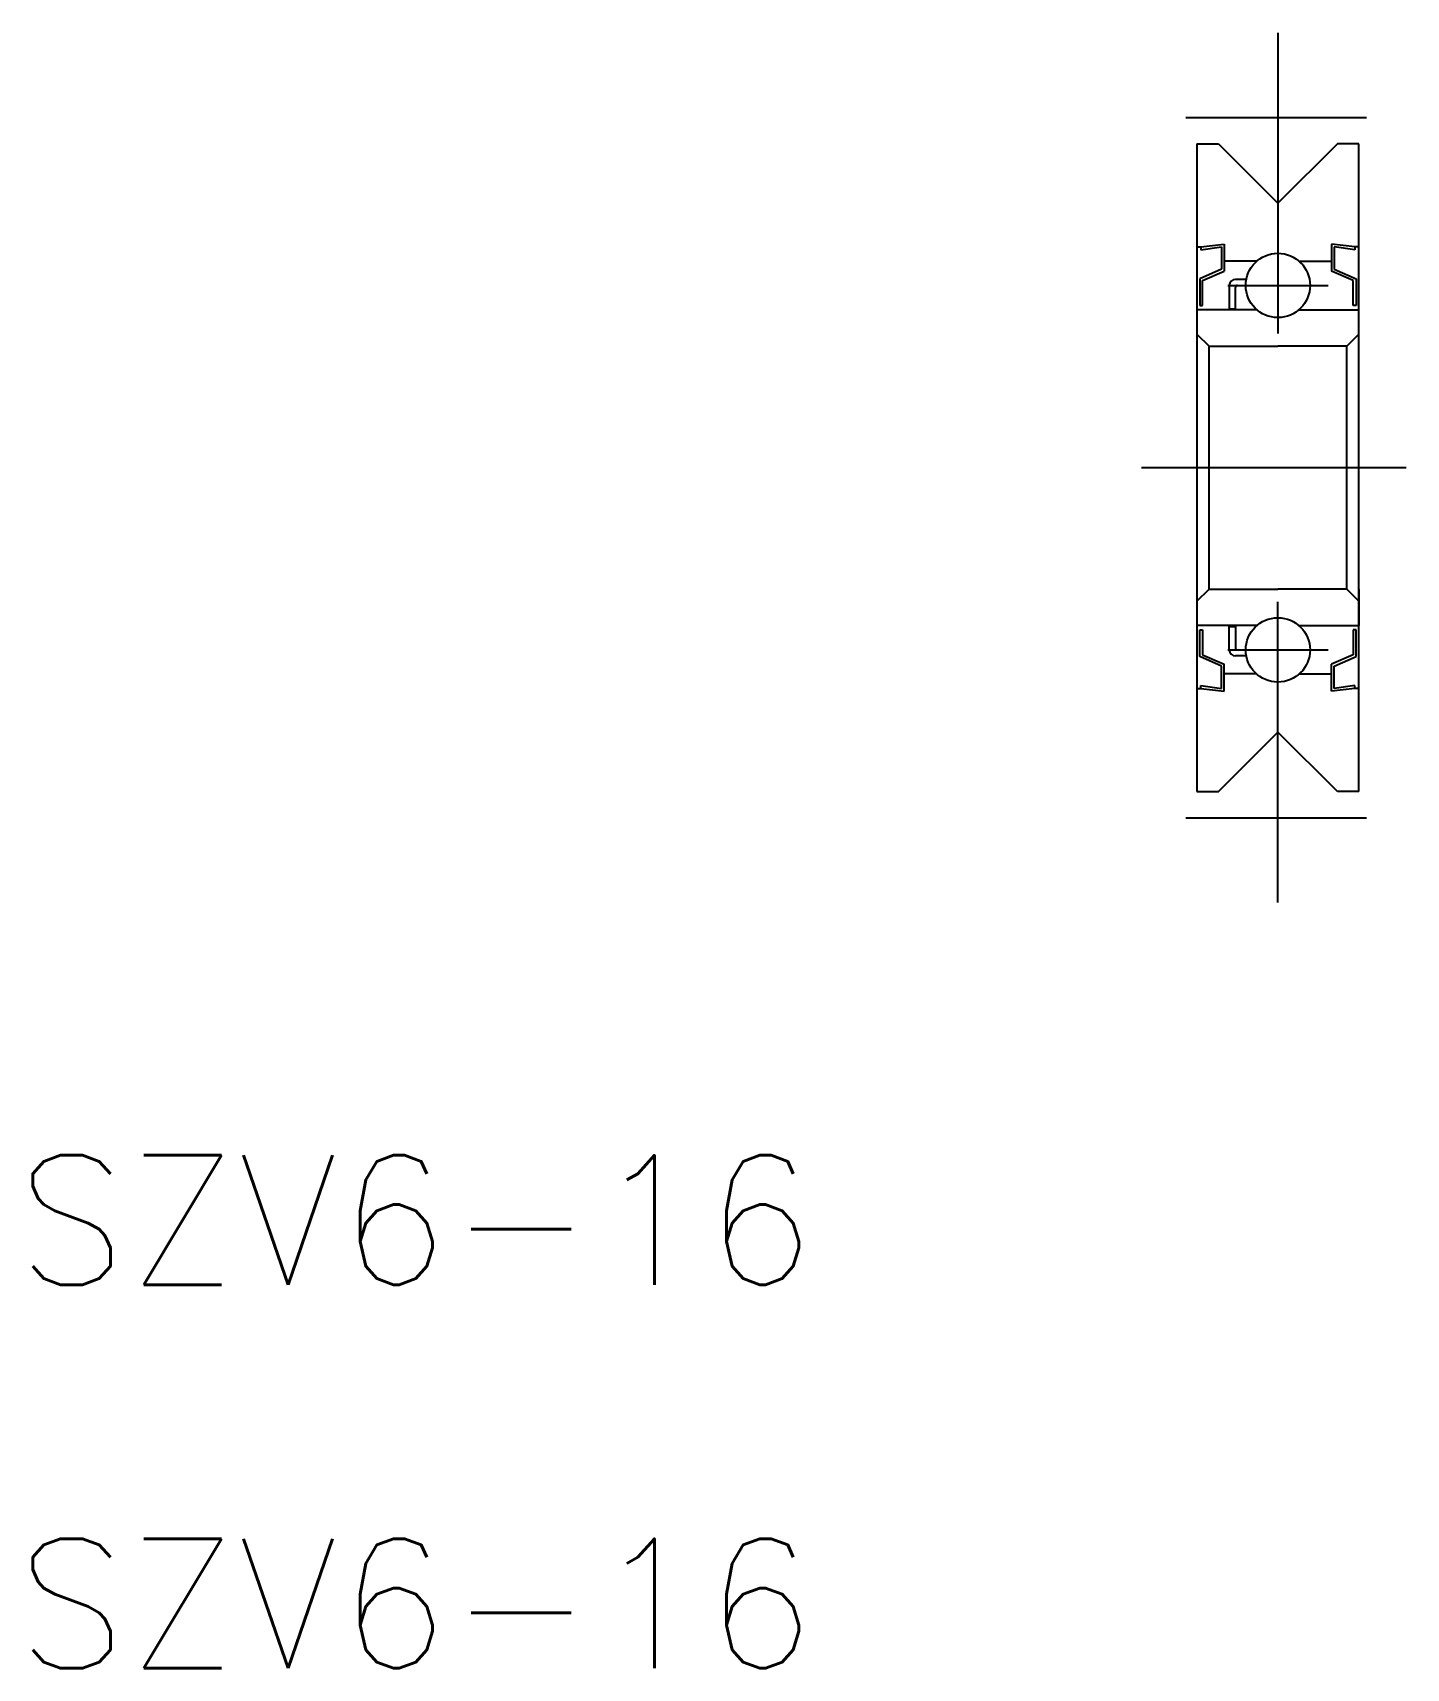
# Model space of a CAD drawing. Extents: x 101.3 to 135.3, y 139 to 179.3.
import ezdxf

# ---------------------------------------------------------------- set-up
doc = ezdxf.new("R2010")
doc.units = 0
doc.linetypes.add('CENTER', pattern=[17.5, 13, -1.5, 1.5, -1.5])
doc.layers.get('0').update_dxf_attribs({"linetype": 'CONTINUOUS'})
doc.layers.add('CENTER', color=1, linetype='CENTER')
doc.styles.get("Standard").update_dxf_attribs({"font": 'txt.shx', "bigfont": '@extfont2.shx'})

msp = doc.modelspace()

# ---------------------------------------------------------------- linework, layer by layer
at = {"color": 7, "linetype": 'CONTINUOUS'}
for p, q in [((130.103, 176.604), (130.632, 176.604)), ((130.103, 176.604), (130.103, 160.604)), ((130.632, 176.604), (132.103, 175.133)), ((133.575, 176.604), (132.103, 175.133)), ((134.103, 176.604), (133.575, 176.604)), ((134.103, 160.604), (134.103, 176.604)), ((130.203, 174.054), (130.778, 174.125)), ((130.778, 174.125), (130.778, 173.459)), ((134.003, 174.054), (133.428, 174.125)), ((133.428, 174.125), (133.428, 173.459)), ((130.103, 174.054), (130.203, 174.054)), ((130.203, 174.054), (130.203, 173.981)), ((130.203, 173.981), (130.713, 174.054)), ((130.713, 174.054), (130.713, 173.507)), ((131.574, 173.699), (130.778, 173.699)), ((132.632, 173.699), (133.428, 173.699)), ((134.003, 173.981), (133.493, 174.054)), ((133.493, 174.054), (133.493, 173.507)), ((134.103, 174.054), (134.003, 174.054)), ((134.003, 174.054), (134.003, 173.981)), ((130.713, 173.507), (130.173, 173.269)), ((130.173, 173.269), (130.173, 172.609)), ((130.243, 173.224), (130.778, 173.459)), ((133.963, 173.224), (133.428, 173.459)), ((133.493, 173.507), (134.033, 173.269)), ((134.033, 173.269), (134.033, 172.609)), ((130.243, 172.609), (130.243, 173.224)), ((130.903, 173.104), (130.903, 172.524)), ((131.324, 173.254), (131.053, 173.254)), ((131.053, 172.524), (131.053, 173.054)), ((131.103, 173.104), (131.309, 173.104)), ((133.963, 172.609), (133.963, 173.224)), ((131.572, 172.504), (130.103, 172.504)), ((130.173, 172.609), (130.243, 172.609)), ((130.903, 172.524), (131.053, 172.524)), ((132.607, 172.504), (134.103, 172.504)), ((134.033, 172.609), (133.963, 172.609)), ((134.103, 171.604), (134.103, 172.504)), ((130.103, 171.904), (130.403, 171.604)), ((134.103, 171.904), (133.803, 171.604)), ((130.403, 171.604), (132.103, 171.604)), ((130.403, 165.604), (130.403, 171.604)), ((133.803, 171.604), (132.103, 171.604)), ((133.803, 165.604), (133.803, 171.604)), ((130.103, 165.304), (130.403, 165.604)), ((130.403, 165.604), (132.103, 165.604)), ((133.803, 165.604), (132.103, 165.604)), ((134.103, 165.304), (133.803, 165.604)), ((134.103, 165.604), (134.103, 164.704)), ((131.572, 164.704), (130.103, 164.704)), ((130.173, 164.599), (130.243, 164.599)), ((130.173, 163.939), (130.173, 164.599)), ((130.243, 164.599), (130.243, 163.984)), ((130.903, 164.684), (131.053, 164.684)), ((130.903, 164.104), (130.903, 164.684)), ((131.053, 164.684), (131.053, 164.154)), ((132.607, 164.704), (134.103, 164.704)), ((134.033, 164.599), (133.963, 164.599)), ((133.963, 164.599), (133.963, 163.984)), ((134.033, 163.939), (134.033, 164.599)), ((130.243, 163.984), (130.778, 163.749)), ((131.103, 164.104), (131.309, 164.104)), ((133.963, 163.984), (133.428, 163.749)), ((130.713, 163.701), (130.173, 163.939)), ((130.713, 163.154), (130.713, 163.701)), ((130.778, 163.083), (130.778, 163.749)), ((131.324, 163.954), (131.053, 163.954)), ((133.428, 163.083), (133.428, 163.749)), ((133.493, 163.701), (134.033, 163.939)), ((133.493, 163.154), (133.493, 163.701)), ((130.203, 163.154), (130.203, 163.227)), ((130.203, 163.227), (130.713, 163.154)), ((131.574, 163.509), (130.778, 163.509)), ((132.632, 163.509), (133.428, 163.509)), ((134.003, 163.227), (133.493, 163.154)), ((134.003, 163.154), (134.003, 163.227)), ((130.103, 163.154), (130.203, 163.154)), ((130.203, 163.154), (130.778, 163.083)), ((134.003, 163.154), (133.428, 163.083)), ((134.103, 163.154), (134.003, 163.154)), ((130.632, 160.604), (132.103, 162.075)), ((133.575, 160.604), (132.103, 162.075)), ((130.103, 160.604), (130.632, 160.604)), ((134.103, 160.604), (133.575, 160.604))]:
    msp.add_line(p, q, dxfattribs=at)
for centre in [(132.103, 173.104), (132.103, 164.104)]:
    msp.add_circle(centre, 0.794, dxfattribs=at)
for centre, radius, start, end in [((131.053, 173.104), 0.15, 90, 180), ((131.103, 173.054), 0.05, 90, 180), ((131.053, 164.104), 0.15, 180, 270), ((131.103, 164.154), 0.05, 180, 270)]:
    msp.add_arc(centre, radius, start, end, dxfattribs=at)
at = {"layer": 'CENTER', "color": 1, "linetype": 'CENTER'}
for p, q in [((132.103, 179.344), (132.103, 171.92)), ((129.833, 177.254), (134.288, 177.254)), ((130.865, 173.104), (133.341, 173.104)), ((128.735, 168.604), (135.275, 168.604)), ((132.103, 157.864), (132.103, 165.289)), ((130.865, 164.104), (133.341, 164.104)), ((129.833, 159.954), (134.288, 159.954))]:
    msp.add_line(p, q, dxfattribs=at)

# ---------------------------------------------------------------- texts
at = {"color": 7, "linetype": 'CONTINUOUS'}
for p in [(100.932, 148.426), (100.932, 138.956)]:
    msp.add_text('SZV6-16', height=3.2, dxfattribs=at).set_placement(p)

doc.saveas('drawing.dxf')
